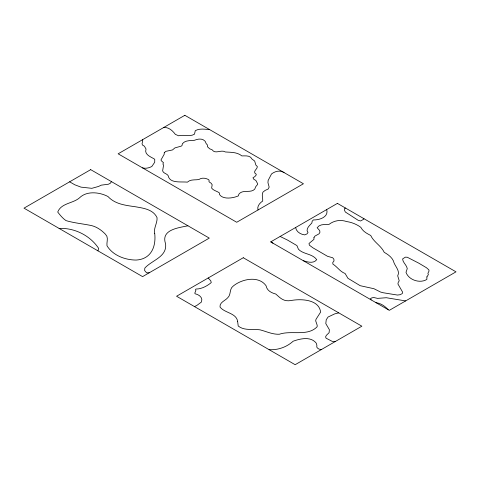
<?xml version="1.0" encoding="UTF-8"?>
<svg xmlns="http://www.w3.org/2000/svg" width="480" height="480" viewBox="0 0 480 480"><rect width="100%" height="100%" fill="white"/><g stroke="black" fill="none" stroke-linecap="round" stroke-linejoin="round"><path stroke-width="0.72" d="M97.92 250.836L98.664 248.394C90.12 235.5 74.49 227.688 59.124 228.438M363.942 218.694L363.522 219.354L360.588 220.974L358.122 220.266L345.36 212.028L344.454 210.186L344.376 208.698L345.504 208.05M111.468 181.632L110.358 183.222L108.426 184.224L101.328 185.142L98.448 186.474L91.842 188.322L81.024 187.14L74.874 184.824L69.624 181.818M194.424 306.552L196.68 305.556L201.372 302.082C203.316 297.774 199.098 294.546 195.258 293.82L194.766 293.19L195.882 290.52L195.468 289.758L195.942 289.05C201.51 289.074 207.054 286.104 211.26 282.588L210.768 280.812L208.212 277.974M338.754 312.858L334.74 313.866L328.074 317.022L326.232 319.776L325.8 323.592L329.376 329.718L329.106 332.688L326.346 335.346L325.578 336.9L326.1 338.196L332.286 341.406L335.196 341.586M187.932 225.78C178.446 227.826 160.596 229.638 165.582 243.816C167.244 257.016 151.764 260.178 144.81 268.122L144.636 270.522L146.604 272.808L149.232 272.784M163.662 127.524C168.576 126.93 172.614 130.68 175.338 134.352L178.608 135.786C183.924 134.28 189.558 137.208 194.496 134.166L195.276 130.68C199.62 128.202 204.96 129.264 209.712 129.648M269.106 349.668C277.866 350.25 286.68 347.118 293.148 341.226C300.276 338.634 310.89 336.132 316.284 343.218L316.884 345.33L316.782 347.076C317.658 348.774 319.674 349.59 321.522 349.482M405.642 300.918L386.316 297.726L377.556 298.374L373.608 297.486L371.538 297.978L370.218 298.956L371.226 299.916M142.5 167.868C145.638 168.816 148.944 167.946 151.8 166.53L154.71 162.264L154.74 159.258C151.092 156.888 143.976 154.764 146.016 149.034L144.408 146.196L142.536 145.11L142.038 143.784L142.734 140.76L142.5 139.74M375.978 302.664C380.826 303.306 385.014 306.138 388.206 309.726M303.246 260.67C307.56 262.038 313.386 263.892 316.734 259.686C312.192 253.41 303.486 254.544 298.452 249.252L296.91 245.568L287.658 240.15L280.134 236.454M284.052 172.572C280.092 169.884 275.052 171.204 271.518 173.964L268.134 180.432L267.948 182.676L269.172 187.098L268.14 189.054L265.092 190.434L262.92 192.174C261.468 195.084 263.016 198.072 262.686 201.06C259.806 202.914 256.818 206.34 258.024 209.97M270.81 241.836L272.952 243.18M295.602 227.52C296.232 231.81 300.756 234.492 304.722 234.888L307.026 233.874L308.028 232.404L307.086 230.802C306.924 227.466 309.9 225.264 311.868 222.972L312.144 221.286L313.386 219.93C319.182 220.176 328.95 217.116 326.694 209.568M313.95 237.66L313.95 239.364L309.006 243.48L309.366 245.16L312.954 247.842L327.552 256.308L332.7 257.76L333.876 259.212L333.996 260.916L332.784 262.464L332.874 264.078C337.338 266.874 340.002 271.62 345.102 273.504L347.952 278.31L360.192 285.696L373.95 288.72L380.574 292.05L383.226 292.752L397.416 295.056L400.104 294.714L402.276 293.58L402.558 292.056L397.92 283.95L398.238 282.384L399.21 280.812L397.704 275.796C400.602 270.72 394.284 265.716 393.426 260.91C391.56 256.956 387.93 254.436 384.234 252.336C381 245.556 373.818 242.22 370.74 235.488C366.798 233.442 362.886 231.438 360.81 227.322C356.67 224.262 351.714 222.294 346.632 221.55C340.428 219.432 334.122 220.518 328.962 224.406C324.852 224.67 319.914 223.77 317.16 227.73L319.704 230.598L319.944 232.278L319.08 233.784L314.856 236.154L313.95 237.66M164.274 152.706L164.148 154.374L161.004 159.906L161.268 160.716L163.518 162.744L163.032 163.536L163.002 164.352L163.578 165.072L162.63 170.886C163.416 173.472 166.866 173.496 168.156 175.638C169.668 183.768 181.29 181.416 187.386 182.154C190.47 179.16 194.976 180.18 198.81 179.55C201.864 177.408 205.548 177.996 208.632 179.628L209.148 180.36L208.902 181.188L209.274 181.992L211.152 183.24L212.172 184.752L211.626 188.094C213.54 190.716 217.008 191.052 219.36 192.888L219.504 194.544C223.242 199.896 233.334 198.15 238.482 195.834L238.836 194.22C242.754 189.024 250.662 193.554 254.742 189.126L255.72 186.708L257.604 184.452L257.586 183.642L255.864 180.432L253.836 179.322L252.972 177.75L254.832 176.622L256.122 175.116L256.26 174.3L254.742 172.914C253.89 170.256 257.466 169.032 257.322 166.53L255.87 165.09L254.658 161.046L252.012 159.078C250.302 155.178 245.406 155.904 241.92 155.916C237.048 151.998 231.114 152.4 225.384 151.974C221.178 149.25 215.28 154.56 212.1 149.772L209.724 148.824L207.426 146.718L207.504 145.074L206.19 143.628L205.17 141.294C202.428 138.12 197.904 138.81 194.46 140.298C190.356 140.718 185.214 140.142 182.37 143.73L182.082 145.38L181.356 146.1L174.912 147.9L172.488 149.952L165.828 151.344L164.274 152.706M237.648 321.48L238.212 326.016C244.374 330.96 252.762 328.812 259.992 329.826C266.394 331.452 272.508 334.548 279.33 334.248C291.444 330.042 307.506 336.726 317.136 326.766L317.184 325.242L315.672 320.808L316.02 319.29L320.61 312.126C319.11 299.358 301.116 298.668 291.288 300.474C283.818 301.884 280.704 298.41 275.808 294.054C271.236 292.806 267.066 290.748 266.04 285.726C258.684 275.37 241.782 278.934 233.244 286.056C229.152 288.786 231.252 294.606 227.784 297.714C225.24 300.762 219.474 302.226 220.008 307.02C224.556 313.104 236.388 312.87 237.648 321.48M154.704 233.316C156.246 246.732 151.104 259.23 136.092 260.058C125.118 260.004 112.818 255.444 106.974 245.73C106.47 241.86 108.918 237.318 105.384 234.168C101.616 230.292 97.056 227.004 91.758 225.642C83.214 223.794 74.394 223.116 66 220.608C62.682 218.352 60.15 215.19 57.72 212.046C61.182 203.016 72.942 203.568 79.506 197.85C86.712 190.584 99.678 192.114 107.994 196.542C115.11 204.264 125.574 205.338 135.396 206.754C143.376 208.176 153.276 209.37 157.062 217.71C157.482 223.152 153.516 227.826 154.704 233.316M426.906 276.888L426.864 279.42C419.982 283.752 408.678 280.056 405.996 272.322L407.268 268.608C406.692 265.002 402.816 262.704 402.606 258.93L405.342 257.166L407.274 257.244L418.77 263.154L426.426 267.708L428.832 269.838L429.054 270.96L427.896 273.378L428.358 274.62L426.906 276.888M90.702 169.65L24 208.158L142.584 276.618L209.286 238.11L90.702 169.65M184.848 115.296L118.146 153.804L236.724 222.27L303.432 183.756L184.848 115.296M243.276 257.73L176.568 296.244L295.152 364.704L361.854 326.196L243.276 257.73M337.416 203.382L270.714 241.89L389.298 310.35L456 271.842L337.416 203.382"/></g></svg>
